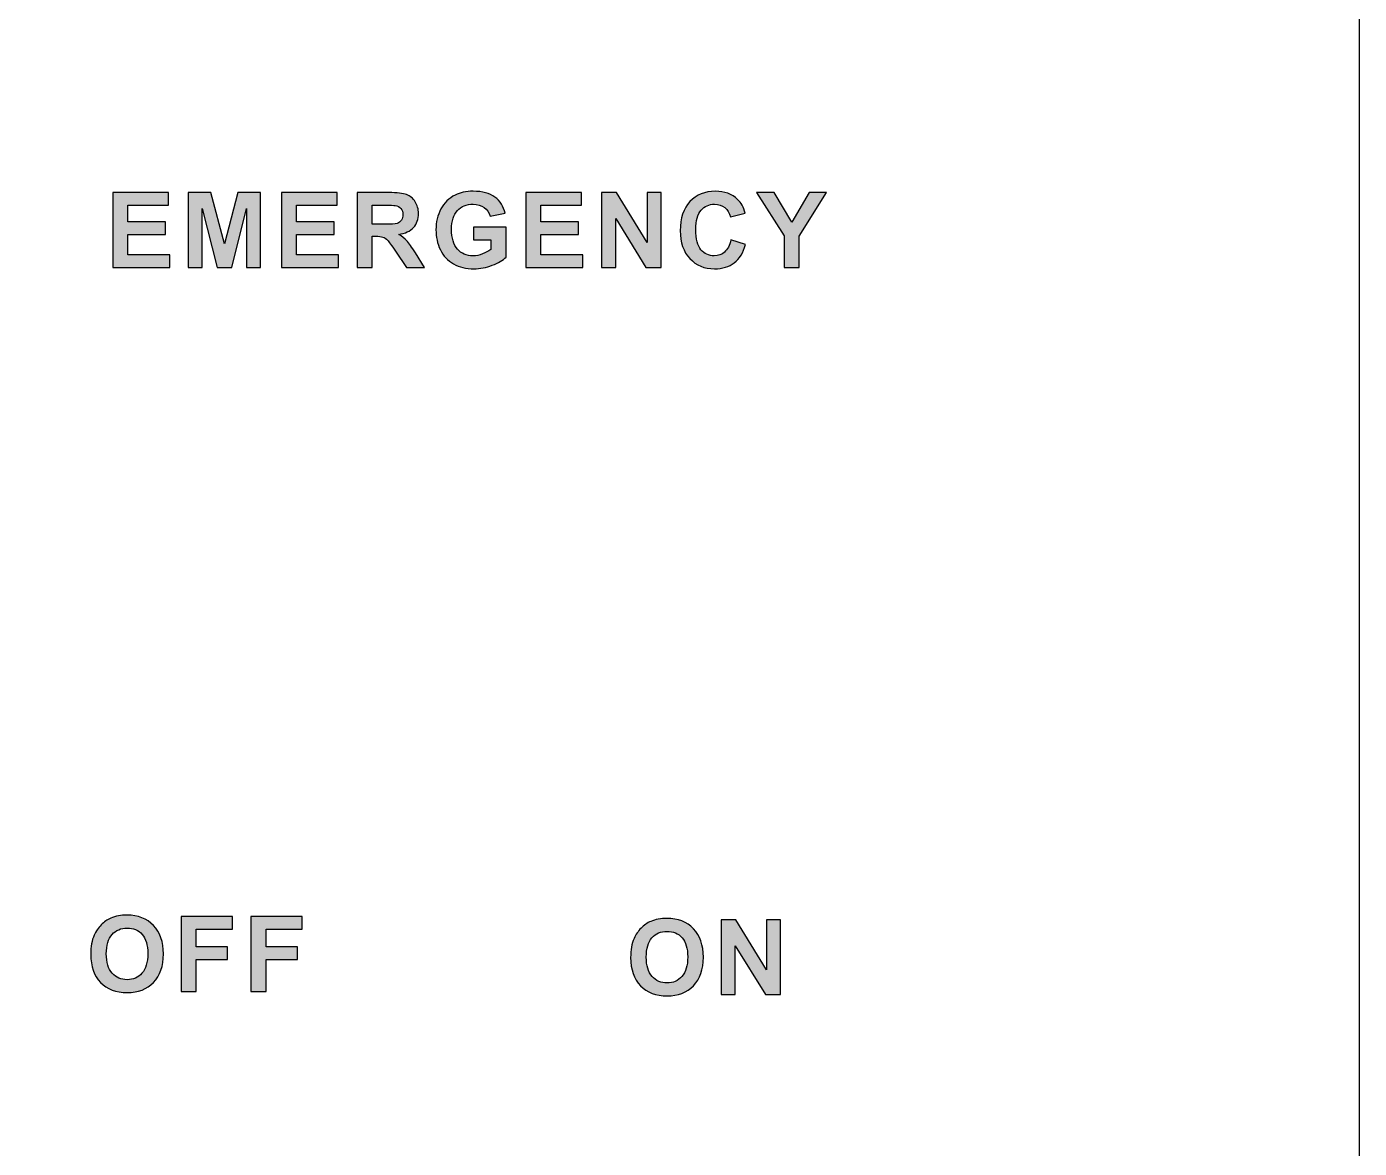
# Model space of a CAD drawing. Header units: millimetres. Extents: x -179594 to 13478, y -20517 to 22627.
# Drawn here: x 10161.2 to 10251, y 4303.9 to 4379.5 of the extents above; entities that cross this region are included whole.
import ezdxf

# ---------------------------------------------------------------- set-up
doc = ezdxf.new("R2010")
doc.units = ezdxf.units.MM
doc.header["$MEASUREMENT"] = 0
doc.layers.get('0').update_dxf_attribs({"lineweight": 25})

# ---------------------------------------------------------------- blocks, each defined once
blk = doc.blocks.new('A')
h = blk.add_hatch(color=256)
edge = h.paths.add_edge_path()
edge.add_spline(control_points=[(325.338, 114.856), (325.338, 114.856), (325.338, 116.982), (325.338, 116.982), (325.338, 116.982), (325.338, 116.982), (323.488, 119.907), (323.488, 119.907), (323.488, 119.907), (323.488, 119.907), (324.684, 119.907), (324.684, 119.907), (324.684, 119.907), (324.684, 119.907), (325.873, 117.909), (325.873, 117.909), (325.873, 117.909), (325.873, 117.909), (327.037, 119.907), (327.037, 119.907), (327.037, 119.907), (327.037, 119.907), (328.212, 119.907), (328.212, 119.907), (328.212, 119.907), (328.212, 119.907), (326.355, 116.975), (326.355, 116.975), (326.355, 116.975), (326.355, 116.975), (326.355, 114.856), (326.355, 114.856), (326.355, 114.856), (326.355, 114.856), (325.338, 114.856), (325.338, 114.856)], knot_values=[0, 0, 0, 0, 0.111111, 0.111111, 0.111111, 0.111111, 0.222222, 0.222222, 0.222222, 0.222222, 0.333333, 0.333333, 0.333333, 0.333333, 0.444444, 0.444444, 0.444444, 0.444444, 0.555556, 0.555556, 0.555556, 0.555556, 0.666667, 0.666667, 0.666667, 0.666667, 0.777778, 0.777778, 0.777778, 0.777778, 0.888889, 0.888889, 0.888889, 0.888889, 1, 1, 1, 1], degree=3, periodic=0)
edge = h.paths.add_edge_path(flags=16)
edge.add_spline(control_points=[(297.595, 117.771), (297.595, 117.771), (298.349, 117.771), (298.349, 117.771), (298.349, 117.771), (298.838, 117.771), (299.144, 117.791), (299.266, 117.832), (299.266, 117.832), (299.388, 117.873), (299.483, 117.945), (299.552, 118.046), (299.552, 118.046), (299.62, 118.147), (299.656, 118.273), (299.656, 118.425), (299.656, 118.425), (299.656, 118.596), (299.61, 118.732), (299.519, 118.837), (299.519, 118.837), (299.429, 118.941), (299.3, 119.007), (299.135, 119.035), (299.135, 119.035), (299.052, 119.046), (298.804, 119.052), (298.39, 119.052), (298.39, 119.052), (298.39, 119.052), (297.595, 119.052), (297.595, 119.052), (297.595, 119.052), (297.595, 119.052), (297.595, 117.771), (297.595, 117.771)], knot_values=[0, 0, 0, 0, 0.111111, 0.111111, 0.111111, 0.111111, 0.222222, 0.222222, 0.222222, 0.222222, 0.333333, 0.333333, 0.333333, 0.333333, 0.444444, 0.444444, 0.444444, 0.444444, 0.555556, 0.555556, 0.555556, 0.555556, 0.666667, 0.666667, 0.666667, 0.666667, 0.777778, 0.777778, 0.777778, 0.777778, 0.888889, 0.888889, 0.888889, 0.888889, 1, 1, 1, 1], degree=3, periodic=0)
edge = h.paths.add_edge_path()
edge.add_spline(control_points=[(280.107, 114.856), (280.107, 114.856), (280.107, 119.907), (280.107, 119.907), (280.107, 119.907), (280.107, 119.907), (283.851, 119.907), (283.851, 119.907), (283.851, 119.907), (283.851, 119.907), (283.851, 119.052), (283.851, 119.052), (283.851, 119.052), (283.851, 119.052), (281.126, 119.052), (281.126, 119.052), (281.126, 119.052), (281.126, 119.052), (281.126, 117.932), (281.126, 117.932), (281.126, 117.932), (281.126, 117.932), (283.661, 117.932), (283.661, 117.932), (283.661, 117.932), (283.661, 117.932), (283.661, 117.082), (283.661, 117.082), (283.661, 117.082), (283.661, 117.082), (281.126, 117.082), (281.126, 117.082), (281.126, 117.082), (281.126, 117.082), (281.126, 115.707), (281.126, 115.707), (281.126, 115.707), (281.126, 115.707), (283.947, 115.707), (283.947, 115.707), (283.947, 115.707), (283.947, 115.707), (283.947, 114.856), (283.947, 114.856), (283.947, 114.856), (283.947, 114.856), (280.107, 114.856), (280.107, 114.856)], knot_values=[0, 0, 0, 0, 0.083333, 0.083333, 0.083333, 0.083333, 0.166667, 0.166667, 0.166667, 0.166667, 0.25, 0.25, 0.25, 0.25, 0.333333, 0.333333, 0.333333, 0.333333, 0.416667, 0.416667, 0.416667, 0.416667, 0.5, 0.5, 0.5, 0.5, 0.583333, 0.583333, 0.583333, 0.583333, 0.666667, 0.666667, 0.666667, 0.666667, 0.75, 0.75, 0.75, 0.75, 0.833333, 0.833333, 0.833333, 0.833333, 0.916667, 0.916667, 0.916667, 0.916667, 1, 1, 1, 1], degree=3, periodic=0)
edge = h.paths.add_edge_path()
edge.add_spline(control_points=[(285.191, 114.856), (285.191, 114.856), (285.191, 119.907), (285.191, 119.907), (285.191, 119.907), (285.191, 119.907), (286.717, 119.907), (286.717, 119.907), (286.717, 119.907), (286.717, 119.907), (287.633, 116.461), (287.633, 116.461), (287.633, 116.461), (287.633, 116.461), (288.539, 119.907), (288.539, 119.907), (288.539, 119.907), (288.539, 119.907), (290.068, 119.907), (290.068, 119.907), (290.068, 119.907), (290.068, 119.907), (290.068, 114.856), (290.068, 114.856), (290.068, 114.856), (290.068, 114.856), (289.122, 114.856), (289.122, 114.856), (289.122, 114.856), (289.122, 114.856), (289.122, 118.832), (289.122, 118.832), (289.122, 118.832), (289.122, 118.832), (288.119, 114.856), (288.119, 114.856), (288.119, 114.856), (288.119, 114.856), (287.137, 114.856), (287.137, 114.856), (287.137, 114.856), (287.137, 114.856), (286.137, 118.832), (286.137, 118.832), (286.137, 118.832), (286.137, 118.832), (286.137, 114.856), (286.137, 114.856), (286.137, 114.856), (286.137, 114.856), (285.191, 114.856), (285.191, 114.856)], knot_values=[0, 0, 0, 0, 0.076923, 0.076923, 0.076923, 0.076923, 0.153846, 0.153846, 0.153846, 0.153846, 0.230769, 0.230769, 0.230769, 0.230769, 0.307692, 0.307692, 0.307692, 0.307692, 0.384615, 0.384615, 0.384615, 0.384615, 0.461538, 0.461538, 0.461538, 0.461538, 0.538462, 0.538462, 0.538462, 0.538462, 0.615385, 0.615385, 0.615385, 0.615385, 0.692308, 0.692308, 0.692308, 0.692308, 0.769231, 0.769231, 0.769231, 0.769231, 0.846154, 0.846154, 0.846154, 0.846154, 0.923077, 0.923077, 0.923077, 0.923077, 1, 1, 1, 1], degree=3, periodic=0)
edge = h.paths.add_edge_path()
edge.add_spline(control_points=[(291.474, 114.856), (291.474, 114.856), (291.474, 119.907), (291.474, 119.907), (291.474, 119.907), (291.474, 119.907), (295.218, 119.907), (295.218, 119.907), (295.218, 119.907), (295.218, 119.907), (295.218, 119.052), (295.218, 119.052), (295.218, 119.052), (295.218, 119.052), (292.494, 119.052), (292.494, 119.052), (292.494, 119.052), (292.494, 119.052), (292.494, 117.932), (292.494, 117.932), (292.494, 117.932), (292.494, 117.932), (295.029, 117.932), (295.029, 117.932), (295.029, 117.932), (295.029, 117.932), (295.029, 117.082), (295.029, 117.082), (295.029, 117.082), (295.029, 117.082), (292.494, 117.082), (292.494, 117.082), (292.494, 117.082), (292.494, 117.082), (292.494, 115.707), (292.494, 115.707), (292.494, 115.707), (292.494, 115.707), (295.315, 115.707), (295.315, 115.707), (295.315, 115.707), (295.315, 115.707), (295.315, 114.856), (295.315, 114.856), (295.315, 114.856), (295.315, 114.856), (291.474, 114.856), (291.474, 114.856)], knot_values=[0, 0, 0, 0, 0.083333, 0.083333, 0.083333, 0.083333, 0.166667, 0.166667, 0.166667, 0.166667, 0.25, 0.25, 0.25, 0.25, 0.333333, 0.333333, 0.333333, 0.333333, 0.416667, 0.416667, 0.416667, 0.416667, 0.5, 0.5, 0.5, 0.5, 0.583333, 0.583333, 0.583333, 0.583333, 0.666667, 0.666667, 0.666667, 0.666667, 0.75, 0.75, 0.75, 0.75, 0.833333, 0.833333, 0.833333, 0.833333, 0.916667, 0.916667, 0.916667, 0.916667, 1, 1, 1, 1], degree=3, periodic=0)
edge = h.paths.add_edge_path()
edge.add_spline(control_points=[(296.575, 114.856), (296.575, 114.856), (296.575, 119.907), (296.575, 119.907), (296.575, 119.907), (296.575, 119.907), (298.722, 119.907), (298.722, 119.907), (298.722, 119.907), (299.262, 119.907), (299.653, 119.861), (299.898, 119.77), (299.898, 119.77), (300.142, 119.68), (300.339, 119.519), (300.486, 119.287), (300.486, 119.287), (300.633, 119.054), (300.706, 118.79), (300.706, 118.491), (300.706, 118.491), (300.706, 118.112), (300.594, 117.798), (300.372, 117.551), (300.372, 117.551), (300.15, 117.306), (299.816, 117.149), (299.372, 117.086), (299.372, 117.086), (299.593, 116.956), (299.776, 116.815), (299.919, 116.661), (299.919, 116.661), (300.063, 116.507), (300.255, 116.234), (300.499, 115.841), (300.499, 115.841), (300.499, 115.841), (301.116, 114.856), (301.116, 114.856), (301.116, 114.856), (301.116, 114.856), (299.897, 114.856), (299.897, 114.856), (299.897, 114.856), (299.897, 114.856), (299.159, 115.956), (299.159, 115.956), (299.159, 115.956), (298.897, 116.348), (298.718, 116.595), (298.622, 116.698), (298.622, 116.698), (298.526, 116.8), (298.423, 116.869), (298.315, 116.908), (298.315, 116.908), (298.207, 116.946), (298.036, 116.964), (297.801, 116.964), (297.801, 116.964), (297.801, 116.964), (297.595, 116.964), (297.595, 116.964), (297.595, 116.964), (297.595, 116.964), (297.595, 114.856), (297.595, 114.856), (297.595, 114.856), (297.595, 114.856), (296.575, 114.856), (296.575, 114.856)], knot_values=[0, 0, 0, 0, 0.055556, 0.055556, 0.055556, 0.055556, 0.111111, 0.111111, 0.111111, 0.111111, 0.166667, 0.166667, 0.166667, 0.166667, 0.222222, 0.222222, 0.222222, 0.222222, 0.277778, 0.277778, 0.277778, 0.277778, 0.333333, 0.333333, 0.333333, 0.333333, 0.388889, 0.388889, 0.388889, 0.388889, 0.444444, 0.444444, 0.444444, 0.444444, 0.5, 0.5, 0.5, 0.5, 0.555556, 0.555556, 0.555556, 0.555556, 0.611111, 0.611111, 0.611111, 0.611111, 0.666667, 0.666667, 0.666667, 0.666667, 0.722222, 0.722222, 0.722222, 0.722222, 0.777778, 0.777778, 0.777778, 0.777778, 0.833333, 0.833333, 0.833333, 0.833333, 0.888889, 0.888889, 0.888889, 0.888889, 0.944444, 0.944444, 0.944444, 0.944444, 1, 1, 1, 1], degree=3, periodic=0)
edge = h.paths.add_edge_path()
edge.add_spline(control_points=[(304.409, 116.713), (304.409, 116.713), (304.409, 117.564), (304.409, 117.564), (304.409, 117.564), (304.409, 117.564), (306.607, 117.564), (306.607, 117.564), (306.607, 117.564), (306.607, 117.564), (306.607, 115.552), (306.607, 115.552), (306.607, 115.552), (306.393, 115.345), (306.084, 115.163), (305.678, 115.005), (305.678, 115.005), (305.272, 114.849), (304.862, 114.77), (304.447, 114.77), (304.447, 114.77), (303.919, 114.77), (303.458, 114.881), (303.065, 115.102), (303.065, 115.102), (302.672, 115.324), (302.377, 115.64), (302.18, 116.053), (302.18, 116.053), (301.982, 116.466), (301.883, 116.914), (301.883, 117.398), (301.883, 117.398), (301.883, 117.924), (301.994, 118.392), (302.214, 118.801), (302.214, 118.801), (302.435, 119.209), (302.757, 119.523), (303.183, 119.741), (303.183, 119.741), (303.506, 119.909), (303.909, 119.993), (304.392, 119.993), (304.392, 119.993), (305.018, 119.993), (305.509, 119.861), (305.86, 119.599), (305.86, 119.599), (306.213, 119.335), (306.44, 118.972), (306.541, 118.507), (306.541, 118.507), (306.541, 118.507), (305.529, 118.318), (305.529, 118.318), (305.529, 118.318), (305.457, 118.566), (305.323, 118.763), (305.127, 118.906), (305.127, 118.906), (304.93, 119.049), (304.686, 119.121), (304.392, 119.121), (304.392, 119.121), (303.946, 119.121), (303.592, 118.98), (303.329, 118.698), (303.329, 118.698), (303.065, 118.414), (302.935, 117.996), (302.935, 117.44), (302.935, 117.44), (302.935, 116.841), (303.068, 116.391), (303.334, 116.091), (303.334, 116.091), (303.6, 115.791), (303.949, 115.642), (304.381, 115.642), (304.381, 115.642), (304.595, 115.642), (304.809, 115.684), (305.024, 115.767), (305.024, 115.767), (305.238, 115.851), (305.423, 115.953), (305.577, 116.072), (305.577, 116.072), (305.577, 116.072), (305.577, 116.713), (305.577, 116.713), (305.577, 116.713), (305.577, 116.713), (304.409, 116.713), (304.409, 116.713)], knot_values=[0, 0, 0, 0, 0.041667, 0.041667, 0.041667, 0.041667, 0.083333, 0.083333, 0.083333, 0.083333, 0.125, 0.125, 0.125, 0.125, 0.166667, 0.166667, 0.166667, 0.166667, 0.208333, 0.208333, 0.208333, 0.208333, 0.25, 0.25, 0.25, 0.25, 0.291667, 0.291667, 0.291667, 0.291667, 0.333333, 0.333333, 0.333333, 0.333333, 0.375, 0.375, 0.375, 0.375, 0.416667, 0.416667, 0.416667, 0.416667, 0.458333, 0.458333, 0.458333, 0.458333, 0.5, 0.5, 0.5, 0.5, 0.541667, 0.541667, 0.541667, 0.541667, 0.583333, 0.583333, 0.583333, 0.583333, 0.625, 0.625, 0.625, 0.625, 0.666667, 0.666667, 0.666667, 0.666667, 0.708333, 0.708333, 0.708333, 0.708333, 0.75, 0.75, 0.75, 0.75, 0.791667, 0.791667, 0.791667, 0.791667, 0.833333, 0.833333, 0.833333, 0.833333, 0.875, 0.875, 0.875, 0.875, 0.916667, 0.916667, 0.916667, 0.916667, 0.958333, 0.958333, 0.958333, 0.958333, 1, 1, 1, 1], degree=3, periodic=0)
edge = h.paths.add_edge_path()
edge.add_spline(control_points=[(307.94, 114.856), (307.94, 114.856), (307.94, 119.907), (307.94, 119.907), (307.94, 119.907), (307.94, 119.907), (311.684, 119.907), (311.684, 119.907), (311.684, 119.907), (311.684, 119.907), (311.684, 119.052), (311.684, 119.052), (311.684, 119.052), (311.684, 119.052), (308.959, 119.052), (308.959, 119.052), (308.959, 119.052), (308.959, 119.052), (308.959, 117.932), (308.959, 117.932), (308.959, 117.932), (308.959, 117.932), (311.495, 117.932), (311.495, 117.932), (311.495, 117.932), (311.495, 117.932), (311.495, 117.082), (311.495, 117.082), (311.495, 117.082), (311.495, 117.082), (308.959, 117.082), (308.959, 117.082), (308.959, 117.082), (308.959, 117.082), (308.959, 115.707), (308.959, 115.707), (308.959, 115.707), (308.959, 115.707), (311.781, 115.707), (311.781, 115.707), (311.781, 115.707), (311.781, 115.707), (311.781, 114.856), (311.781, 114.856), (311.781, 114.856), (311.781, 114.856), (307.94, 114.856), (307.94, 114.856)], knot_values=[0, 0, 0, 0, 0.083333, 0.083333, 0.083333, 0.083333, 0.166667, 0.166667, 0.166667, 0.166667, 0.25, 0.25, 0.25, 0.25, 0.333333, 0.333333, 0.333333, 0.333333, 0.416667, 0.416667, 0.416667, 0.416667, 0.5, 0.5, 0.5, 0.5, 0.583333, 0.583333, 0.583333, 0.583333, 0.666667, 0.666667, 0.666667, 0.666667, 0.75, 0.75, 0.75, 0.75, 0.833333, 0.833333, 0.833333, 0.833333, 0.916667, 0.916667, 0.916667, 0.916667, 1, 1, 1, 1], degree=3, periodic=0)
edge = h.paths.add_edge_path()
edge.add_spline(control_points=[(313.048, 114.856), (313.048, 114.856), (313.048, 119.907), (313.048, 119.907), (313.048, 119.907), (313.048, 119.907), (314.04, 119.907), (314.04, 119.907), (314.04, 119.907), (314.04, 119.907), (316.107, 116.534), (316.107, 116.534), (316.107, 116.534), (316.107, 116.534), (316.107, 119.907), (316.107, 119.907), (316.107, 119.907), (316.107, 119.907), (317.055, 119.907), (317.055, 119.907), (317.055, 119.907), (317.055, 119.907), (317.055, 114.856), (317.055, 114.856), (317.055, 114.856), (317.055, 114.856), (316.031, 114.856), (316.031, 114.856), (316.031, 114.856), (316.031, 114.856), (313.995, 118.15), (313.995, 118.15), (313.995, 118.15), (313.995, 118.15), (313.995, 114.856), (313.995, 114.856), (313.995, 114.856), (313.995, 114.856), (313.048, 114.856), (313.048, 114.856)], knot_values=[0, 0, 0, 0, 0.1, 0.1, 0.1, 0.1, 0.2, 0.2, 0.2, 0.2, 0.3, 0.3, 0.3, 0.3, 0.4, 0.4, 0.4, 0.4, 0.5, 0.5, 0.5, 0.5, 0.6, 0.6, 0.6, 0.6, 0.7, 0.7, 0.7, 0.7, 0.8, 0.8, 0.8, 0.8, 0.9, 0.9, 0.9, 0.9, 1, 1, 1, 1], degree=3, periodic=0)
edge = h.paths.add_edge_path()
edge.add_spline(control_points=[(321.757, 116.713), (321.757, 116.713), (322.745, 116.4), (322.745, 116.4), (322.745, 116.4), (322.593, 115.849), (322.341, 115.439), (321.989, 115.171), (321.989, 115.171), (321.637, 114.904), (321.189, 114.77), (320.647, 114.77), (320.647, 114.77), (319.977, 114.77), (319.425, 115), (318.994, 115.457), (318.994, 115.457), (318.562, 115.916), (318.346, 116.542), (318.346, 117.336), (318.346, 117.336), (318.346, 118.177), (318.563, 118.83), (318.997, 119.295), (318.997, 119.295), (319.431, 119.76), (320.001, 119.993), (320.709, 119.993), (320.709, 119.993), (321.327, 119.993), (321.829, 119.81), (322.214, 119.445), (322.214, 119.445), (322.445, 119.229), (322.617, 118.919), (322.732, 118.514), (322.732, 118.514), (322.732, 118.514), (321.722, 118.273), (321.722, 118.273), (321.722, 118.273), (321.663, 118.536), (321.538, 118.743), (321.348, 118.894), (321.348, 118.894), (321.158, 119.046), (320.928, 119.121), (320.658, 119.121), (320.658, 119.121), (320.284, 119.121), (319.979, 118.987), (319.746, 118.718), (319.746, 118.718), (319.513, 118.45), (319.397, 118.015), (319.397, 117.413), (319.397, 117.413), (319.397, 116.774), (319.511, 116.319), (319.741, 116.048), (319.741, 116.048), (319.971, 115.777), (320.269, 115.642), (320.636, 115.642), (320.636, 115.642), (320.908, 115.642), (321.141, 115.727), (321.336, 115.9), (321.336, 115.9), (321.531, 116.072), (321.671, 116.344), (321.757, 116.713)], knot_values=[0, 0, 0, 0, 0.055556, 0.055556, 0.055556, 0.055556, 0.111111, 0.111111, 0.111111, 0.111111, 0.166667, 0.166667, 0.166667, 0.166667, 0.222222, 0.222222, 0.222222, 0.222222, 0.277778, 0.277778, 0.277778, 0.277778, 0.333333, 0.333333, 0.333333, 0.333333, 0.388889, 0.388889, 0.388889, 0.388889, 0.444444, 0.444444, 0.444444, 0.444444, 0.5, 0.5, 0.5, 0.5, 0.555556, 0.555556, 0.555556, 0.555556, 0.611111, 0.611111, 0.611111, 0.611111, 0.666667, 0.666667, 0.666667, 0.666667, 0.722222, 0.722222, 0.722222, 0.722222, 0.777778, 0.777778, 0.777778, 0.777778, 0.833333, 0.833333, 0.833333, 0.833333, 0.888889, 0.888889, 0.888889, 0.888889, 0.944444, 0.944444, 0.944444, 0.944444, 1, 1, 1, 1], degree=3, periodic=0)
for points, knots in [([(280.107, 114.856), (280.107, 114.856), (280.107, 119.907), (280.107, 119.907), (280.107, 119.907), (280.107, 119.907), (283.851, 119.907), (283.851, 119.907), (283.851, 119.907), (283.851, 119.907), (283.851, 119.052), (283.851, 119.052), (283.851, 119.052), (283.851, 119.052), (281.126, 119.052), (281.126, 119.052), (281.126, 119.052), (281.126, 119.052), (281.126, 117.932), (281.126, 117.932), (281.126, 117.932), (281.126, 117.932), (283.661, 117.932), (283.661, 117.932), (283.661, 117.932), (283.661, 117.932), (283.661, 117.082), (283.661, 117.082), (283.661, 117.082), (283.661, 117.082), (281.126, 117.082), (281.126, 117.082), (281.126, 117.082), (281.126, 117.082), (281.126, 115.707), (281.126, 115.707), (281.126, 115.707), (281.126, 115.707), (283.947, 115.707), (283.947, 115.707), (283.947, 115.707), (283.947, 115.707), (283.947, 114.856), (283.947, 114.856), (283.947, 114.856), (283.947, 114.856), (280.107, 114.856), (280.107, 114.856)], [0, 0, 0, 0, 0.083333, 0.083333, 0.083333, 0.083333, 0.166667, 0.166667, 0.166667, 0.166667, 0.25, 0.25, 0.25, 0.25, 0.333333, 0.333333, 0.333333, 0.333333, 0.416667, 0.416667, 0.416667, 0.416667, 0.5, 0.5, 0.5, 0.5, 0.583333, 0.583333, 0.583333, 0.583333, 0.666667, 0.666667, 0.666667, 0.666667, 0.75, 0.75, 0.75, 0.75, 0.833333, 0.833333, 0.833333, 0.833333, 0.916667, 0.916667, 0.916667, 0.916667, 1, 1, 1, 1]), ([(285.191, 114.856), (285.191, 114.856), (285.191, 119.907), (285.191, 119.907), (285.191, 119.907), (285.191, 119.907), (286.717, 119.907), (286.717, 119.907), (286.717, 119.907), (286.717, 119.907), (287.633, 116.461), (287.633, 116.461), (287.633, 116.461), (287.633, 116.461), (288.539, 119.907), (288.539, 119.907), (288.539, 119.907), (288.539, 119.907), (290.068, 119.907), (290.068, 119.907), (290.068, 119.907), (290.068, 119.907), (290.068, 114.856), (290.068, 114.856), (290.068, 114.856), (290.068, 114.856), (289.122, 114.856), (289.122, 114.856), (289.122, 114.856), (289.122, 114.856), (289.122, 118.832), (289.122, 118.832), (289.122, 118.832), (289.122, 118.832), (288.119, 114.856), (288.119, 114.856), (288.119, 114.856), (288.119, 114.856), (287.137, 114.856), (287.137, 114.856), (287.137, 114.856), (287.137, 114.856), (286.137, 118.832), (286.137, 118.832), (286.137, 118.832), (286.137, 118.832), (286.137, 114.856), (286.137, 114.856), (286.137, 114.856), (286.137, 114.856), (285.191, 114.856), (285.191, 114.856)], [0, 0, 0, 0, 0.076923, 0.076923, 0.076923, 0.076923, 0.153846, 0.153846, 0.153846, 0.153846, 0.230769, 0.230769, 0.230769, 0.230769, 0.307692, 0.307692, 0.307692, 0.307692, 0.384615, 0.384615, 0.384615, 0.384615, 0.461538, 0.461538, 0.461538, 0.461538, 0.538462, 0.538462, 0.538462, 0.538462, 0.615385, 0.615385, 0.615385, 0.615385, 0.692308, 0.692308, 0.692308, 0.692308, 0.769231, 0.769231, 0.769231, 0.769231, 0.846154, 0.846154, 0.846154, 0.846154, 0.923077, 0.923077, 0.923077, 0.923077, 1, 1, 1, 1]), ([(291.474, 114.856), (291.474, 114.856), (291.474, 119.907), (291.474, 119.907), (291.474, 119.907), (291.474, 119.907), (295.218, 119.907), (295.218, 119.907), (295.218, 119.907), (295.218, 119.907), (295.218, 119.052), (295.218, 119.052), (295.218, 119.052), (295.218, 119.052), (292.494, 119.052), (292.494, 119.052), (292.494, 119.052), (292.494, 119.052), (292.494, 117.932), (292.494, 117.932), (292.494, 117.932), (292.494, 117.932), (295.029, 117.932), (295.029, 117.932), (295.029, 117.932), (295.029, 117.932), (295.029, 117.082), (295.029, 117.082), (295.029, 117.082), (295.029, 117.082), (292.494, 117.082), (292.494, 117.082), (292.494, 117.082), (292.494, 117.082), (292.494, 115.707), (292.494, 115.707), (292.494, 115.707), (292.494, 115.707), (295.315, 115.707), (295.315, 115.707), (295.315, 115.707), (295.315, 115.707), (295.315, 114.856), (295.315, 114.856), (295.315, 114.856), (295.315, 114.856), (291.474, 114.856), (291.474, 114.856)], [0, 0, 0, 0, 0.083333, 0.083333, 0.083333, 0.083333, 0.166667, 0.166667, 0.166667, 0.166667, 0.25, 0.25, 0.25, 0.25, 0.333333, 0.333333, 0.333333, 0.333333, 0.416667, 0.416667, 0.416667, 0.416667, 0.5, 0.5, 0.5, 0.5, 0.583333, 0.583333, 0.583333, 0.583333, 0.666667, 0.666667, 0.666667, 0.666667, 0.75, 0.75, 0.75, 0.75, 0.833333, 0.833333, 0.833333, 0.833333, 0.916667, 0.916667, 0.916667, 0.916667, 1, 1, 1, 1]), ([(296.575, 114.856), (296.575, 114.856), (296.575, 119.907), (296.575, 119.907), (296.575, 119.907), (296.575, 119.907), (298.722, 119.907), (298.722, 119.907), (298.722, 119.907), (299.262, 119.907), (299.653, 119.861), (299.898, 119.77), (299.898, 119.77), (300.142, 119.68), (300.339, 119.519), (300.486, 119.287), (300.486, 119.287), (300.633, 119.054), (300.706, 118.79), (300.706, 118.491), (300.706, 118.491), (300.706, 118.112), (300.594, 117.798), (300.372, 117.551), (300.372, 117.551), (300.15, 117.306), (299.816, 117.149), (299.372, 117.086), (299.372, 117.086), (299.593, 116.956), (299.776, 116.815), (299.919, 116.661), (299.919, 116.661), (300.063, 116.507), (300.255, 116.234), (300.499, 115.841), (300.499, 115.841), (300.499, 115.841), (301.116, 114.856), (301.116, 114.856), (301.116, 114.856), (301.116, 114.856), (299.897, 114.856), (299.897, 114.856), (299.897, 114.856), (299.897, 114.856), (299.159, 115.956), (299.159, 115.956), (299.159, 115.956), (298.897, 116.348), (298.718, 116.595), (298.622, 116.698), (298.622, 116.698), (298.526, 116.8), (298.423, 116.869), (298.315, 116.908), (298.315, 116.908), (298.207, 116.946), (298.036, 116.964), (297.801, 116.964), (297.801, 116.964), (297.801, 116.964), (297.595, 116.964), (297.595, 116.964), (297.595, 116.964), (297.595, 116.964), (297.595, 114.856), (297.595, 114.856), (297.595, 114.856), (297.595, 114.856), (296.575, 114.856), (296.575, 114.856)], [0, 0, 0, 0, 0.055556, 0.055556, 0.055556, 0.055556, 0.111111, 0.111111, 0.111111, 0.111111, 0.166667, 0.166667, 0.166667, 0.166667, 0.222222, 0.222222, 0.222222, 0.222222, 0.277778, 0.277778, 0.277778, 0.277778, 0.333333, 0.333333, 0.333333, 0.333333, 0.388889, 0.388889, 0.388889, 0.388889, 0.444444, 0.444444, 0.444444, 0.444444, 0.5, 0.5, 0.5, 0.5, 0.555556, 0.555556, 0.555556, 0.555556, 0.611111, 0.611111, 0.611111, 0.611111, 0.666667, 0.666667, 0.666667, 0.666667, 0.722222, 0.722222, 0.722222, 0.722222, 0.777778, 0.777778, 0.777778, 0.777778, 0.833333, 0.833333, 0.833333, 0.833333, 0.888889, 0.888889, 0.888889, 0.888889, 0.944444, 0.944444, 0.944444, 0.944444, 1, 1, 1, 1]), ([(304.409, 116.713), (304.409, 116.713), (304.409, 117.564), (304.409, 117.564), (304.409, 117.564), (304.409, 117.564), (306.607, 117.564), (306.607, 117.564), (306.607, 117.564), (306.607, 117.564), (306.607, 115.552), (306.607, 115.552), (306.607, 115.552), (306.393, 115.345), (306.084, 115.163), (305.678, 115.005), (305.678, 115.005), (305.272, 114.849), (304.862, 114.77), (304.447, 114.77), (304.447, 114.77), (303.919, 114.77), (303.458, 114.881), (303.065, 115.102), (303.065, 115.102), (302.672, 115.324), (302.377, 115.64), (302.18, 116.053), (302.18, 116.053), (301.982, 116.466), (301.883, 116.914), (301.883, 117.398), (301.883, 117.398), (301.883, 117.924), (301.994, 118.392), (302.214, 118.801), (302.214, 118.801), (302.435, 119.209), (302.757, 119.523), (303.183, 119.741), (303.183, 119.741), (303.506, 119.909), (303.909, 119.993), (304.392, 119.993), (304.392, 119.993), (305.018, 119.993), (305.509, 119.861), (305.86, 119.599), (305.86, 119.599), (306.213, 119.335), (306.44, 118.972), (306.541, 118.507), (306.541, 118.507), (306.541, 118.507), (305.529, 118.318), (305.529, 118.318), (305.529, 118.318), (305.457, 118.566), (305.323, 118.763), (305.127, 118.906), (305.127, 118.906), (304.93, 119.049), (304.686, 119.121), (304.392, 119.121), (304.392, 119.121), (303.946, 119.121), (303.592, 118.98), (303.329, 118.698), (303.329, 118.698), (303.065, 118.414), (302.935, 117.996), (302.935, 117.44), (302.935, 117.44), (302.935, 116.841), (303.068, 116.391), (303.334, 116.091), (303.334, 116.091), (303.6, 115.791), (303.949, 115.642), (304.381, 115.642), (304.381, 115.642), (304.595, 115.642), (304.809, 115.684), (305.024, 115.767), (305.024, 115.767), (305.238, 115.851), (305.423, 115.953), (305.577, 116.072), (305.577, 116.072), (305.577, 116.072), (305.577, 116.713), (305.577, 116.713), (305.577, 116.713), (305.577, 116.713), (304.409, 116.713), (304.409, 116.713)], [0, 0, 0, 0, 0.041667, 0.041667, 0.041667, 0.041667, 0.083333, 0.083333, 0.083333, 0.083333, 0.125, 0.125, 0.125, 0.125, 0.166667, 0.166667, 0.166667, 0.166667, 0.208333, 0.208333, 0.208333, 0.208333, 0.25, 0.25, 0.25, 0.25, 0.291667, 0.291667, 0.291667, 0.291667, 0.333333, 0.333333, 0.333333, 0.333333, 0.375, 0.375, 0.375, 0.375, 0.416667, 0.416667, 0.416667, 0.416667, 0.458333, 0.458333, 0.458333, 0.458333, 0.5, 0.5, 0.5, 0.5, 0.541667, 0.541667, 0.541667, 0.541667, 0.583333, 0.583333, 0.583333, 0.583333, 0.625, 0.625, 0.625, 0.625, 0.666667, 0.666667, 0.666667, 0.666667, 0.708333, 0.708333, 0.708333, 0.708333, 0.75, 0.75, 0.75, 0.75, 0.791667, 0.791667, 0.791667, 0.791667, 0.833333, 0.833333, 0.833333, 0.833333, 0.875, 0.875, 0.875, 0.875, 0.916667, 0.916667, 0.916667, 0.916667, 0.958333, 0.958333, 0.958333, 0.958333, 1, 1, 1, 1]), ([(307.94, 114.856), (307.94, 114.856), (307.94, 119.907), (307.94, 119.907), (307.94, 119.907), (307.94, 119.907), (311.684, 119.907), (311.684, 119.907), (311.684, 119.907), (311.684, 119.907), (311.684, 119.052), (311.684, 119.052), (311.684, 119.052), (311.684, 119.052), (308.959, 119.052), (308.959, 119.052), (308.959, 119.052), (308.959, 119.052), (308.959, 117.932), (308.959, 117.932), (308.959, 117.932), (308.959, 117.932), (311.495, 117.932), (311.495, 117.932), (311.495, 117.932), (311.495, 117.932), (311.495, 117.082), (311.495, 117.082), (311.495, 117.082), (311.495, 117.082), (308.959, 117.082), (308.959, 117.082), (308.959, 117.082), (308.959, 117.082), (308.959, 115.707), (308.959, 115.707), (308.959, 115.707), (308.959, 115.707), (311.781, 115.707), (311.781, 115.707), (311.781, 115.707), (311.781, 115.707), (311.781, 114.856), (311.781, 114.856), (311.781, 114.856), (311.781, 114.856), (307.94, 114.856), (307.94, 114.856)], [0, 0, 0, 0, 0.083333, 0.083333, 0.083333, 0.083333, 0.166667, 0.166667, 0.166667, 0.166667, 0.25, 0.25, 0.25, 0.25, 0.333333, 0.333333, 0.333333, 0.333333, 0.416667, 0.416667, 0.416667, 0.416667, 0.5, 0.5, 0.5, 0.5, 0.583333, 0.583333, 0.583333, 0.583333, 0.666667, 0.666667, 0.666667, 0.666667, 0.75, 0.75, 0.75, 0.75, 0.833333, 0.833333, 0.833333, 0.833333, 0.916667, 0.916667, 0.916667, 0.916667, 1, 1, 1, 1]), ([(313.048, 114.856), (313.048, 114.856), (313.048, 119.907), (313.048, 119.907), (313.048, 119.907), (313.048, 119.907), (314.04, 119.907), (314.04, 119.907), (314.04, 119.907), (314.04, 119.907), (316.107, 116.534), (316.107, 116.534), (316.107, 116.534), (316.107, 116.534), (316.107, 119.907), (316.107, 119.907), (316.107, 119.907), (316.107, 119.907), (317.055, 119.907), (317.055, 119.907), (317.055, 119.907), (317.055, 119.907), (317.055, 114.856), (317.055, 114.856), (317.055, 114.856), (317.055, 114.856), (316.031, 114.856), (316.031, 114.856), (316.031, 114.856), (316.031, 114.856), (313.995, 118.15), (313.995, 118.15), (313.995, 118.15), (313.995, 118.15), (313.995, 114.856), (313.995, 114.856), (313.995, 114.856), (313.995, 114.856), (313.048, 114.856), (313.048, 114.856)], [0, 0, 0, 0, 0.1, 0.1, 0.1, 0.1, 0.2, 0.2, 0.2, 0.2, 0.3, 0.3, 0.3, 0.3, 0.4, 0.4, 0.4, 0.4, 0.5, 0.5, 0.5, 0.5, 0.6, 0.6, 0.6, 0.6, 0.7, 0.7, 0.7, 0.7, 0.8, 0.8, 0.8, 0.8, 0.9, 0.9, 0.9, 0.9, 1, 1, 1, 1]), ([(321.757, 116.713), (321.757, 116.713), (322.745, 116.4), (322.745, 116.4), (322.745, 116.4), (322.593, 115.849), (322.341, 115.439), (321.989, 115.171), (321.989, 115.171), (321.637, 114.904), (321.189, 114.77), (320.647, 114.77), (320.647, 114.77), (319.977, 114.77), (319.425, 115), (318.994, 115.457), (318.994, 115.457), (318.562, 115.916), (318.346, 116.542), (318.346, 117.336), (318.346, 117.336), (318.346, 118.177), (318.563, 118.83), (318.997, 119.295), (318.997, 119.295), (319.431, 119.76), (320.001, 119.993), (320.709, 119.993), (320.709, 119.993), (321.327, 119.993), (321.829, 119.81), (322.214, 119.445), (322.214, 119.445), (322.445, 119.229), (322.617, 118.919), (322.732, 118.514), (322.732, 118.514), (322.732, 118.514), (321.722, 118.273), (321.722, 118.273), (321.722, 118.273), (321.663, 118.536), (321.538, 118.743), (321.348, 118.894), (321.348, 118.894), (321.158, 119.046), (320.928, 119.121), (320.658, 119.121), (320.658, 119.121), (320.284, 119.121), (319.979, 118.987), (319.746, 118.718), (319.746, 118.718), (319.513, 118.45), (319.397, 118.015), (319.397, 117.413), (319.397, 117.413), (319.397, 116.774), (319.511, 116.319), (319.741, 116.048), (319.741, 116.048), (319.971, 115.777), (320.269, 115.642), (320.636, 115.642), (320.636, 115.642), (320.908, 115.642), (321.141, 115.727), (321.336, 115.9), (321.336, 115.9), (321.531, 116.072), (321.671, 116.344), (321.757, 116.713)], [0, 0, 0, 0, 0.055556, 0.055556, 0.055556, 0.055556, 0.111111, 0.111111, 0.111111, 0.111111, 0.166667, 0.166667, 0.166667, 0.166667, 0.222222, 0.222222, 0.222222, 0.222222, 0.277778, 0.277778, 0.277778, 0.277778, 0.333333, 0.333333, 0.333333, 0.333333, 0.388889, 0.388889, 0.388889, 0.388889, 0.444444, 0.444444, 0.444444, 0.444444, 0.5, 0.5, 0.5, 0.5, 0.555556, 0.555556, 0.555556, 0.555556, 0.611111, 0.611111, 0.611111, 0.611111, 0.666667, 0.666667, 0.666667, 0.666667, 0.722222, 0.722222, 0.722222, 0.722222, 0.777778, 0.777778, 0.777778, 0.777778, 0.833333, 0.833333, 0.833333, 0.833333, 0.888889, 0.888889, 0.888889, 0.888889, 0.944444, 0.944444, 0.944444, 0.944444, 1, 1, 1, 1]), ([(325.338, 114.856), (325.338, 114.856), (325.338, 116.982), (325.338, 116.982), (325.338, 116.982), (325.338, 116.982), (323.488, 119.907), (323.488, 119.907), (323.488, 119.907), (323.488, 119.907), (324.684, 119.907), (324.684, 119.907), (324.684, 119.907), (324.684, 119.907), (325.873, 117.909), (325.873, 117.909), (325.873, 117.909), (325.873, 117.909), (327.037, 119.907), (327.037, 119.907), (327.037, 119.907), (327.037, 119.907), (328.212, 119.907), (328.212, 119.907), (328.212, 119.907), (328.212, 119.907), (326.355, 116.975), (326.355, 116.975), (326.355, 116.975), (326.355, 116.975), (326.355, 114.856), (326.355, 114.856), (326.355, 114.856), (326.355, 114.856), (325.338, 114.856), (325.338, 114.856)], [0, 0, 0, 0, 0.111111, 0.111111, 0.111111, 0.111111, 0.222222, 0.222222, 0.222222, 0.222222, 0.333333, 0.333333, 0.333333, 0.333333, 0.444444, 0.444444, 0.444444, 0.444444, 0.555556, 0.555556, 0.555556, 0.555556, 0.666667, 0.666667, 0.666667, 0.666667, 0.777778, 0.777778, 0.777778, 0.777778, 0.888889, 0.888889, 0.888889, 0.888889, 1, 1, 1, 1]), ([(297.595, 117.771), (297.595, 117.771), (298.349, 117.771), (298.349, 117.771), (298.349, 117.771), (298.838, 117.771), (299.144, 117.791), (299.266, 117.832), (299.266, 117.832), (299.388, 117.873), (299.483, 117.945), (299.552, 118.046), (299.552, 118.046), (299.62, 118.147), (299.656, 118.273), (299.656, 118.425), (299.656, 118.425), (299.656, 118.596), (299.61, 118.732), (299.519, 118.837), (299.519, 118.837), (299.429, 118.941), (299.3, 119.007), (299.135, 119.035), (299.135, 119.035), (299.052, 119.046), (298.804, 119.052), (298.39, 119.052), (298.39, 119.052), (298.39, 119.052), (297.595, 119.052), (297.595, 119.052), (297.595, 119.052), (297.595, 119.052), (297.595, 117.771), (297.595, 117.771)], [0, 0, 0, 0, 0.111111, 0.111111, 0.111111, 0.111111, 0.222222, 0.222222, 0.222222, 0.222222, 0.333333, 0.333333, 0.333333, 0.333333, 0.444444, 0.444444, 0.444444, 0.444444, 0.555556, 0.555556, 0.555556, 0.555556, 0.666667, 0.666667, 0.666667, 0.666667, 0.777778, 0.777778, 0.777778, 0.777778, 0.888889, 0.888889, 0.888889, 0.888889, 1, 1, 1, 1])]:
    blk.add_open_spline(points, degree=3, knots=knots)
blk = doc.blocks.new('c')
h = blk.add_hatch(color=256)
edge = h.paths.add_edge_path(flags=16)
edge.add_spline(control_points=[(314.671, 58.967), (314.671, 58.395), (314.803, 57.961), (315.067, 57.666), (315.067, 57.666), (315.331, 57.371), (315.667, 57.224), (316.073, 57.224), (316.073, 57.224), (316.479, 57.224), (316.813, 57.37), (317.074, 57.664), (317.074, 57.664), (317.334, 57.956), (317.465, 58.395), (317.465, 58.981), (317.465, 58.981), (317.465, 59.559), (317.338, 59.991), (317.085, 60.277), (317.085, 60.277), (316.831, 60.561), (316.493, 60.703), (316.073, 60.703), (316.073, 60.703), (315.652, 60.703), (315.314, 60.559), (315.056, 60.271), (315.056, 60.271), (314.8, 59.983), (314.671, 59.549), (314.671, 58.967)], knot_values=[0, 0, 0, 0, 0.125, 0.125, 0.125, 0.125, 0.25, 0.25, 0.25, 0.25, 0.375, 0.375, 0.375, 0.375, 0.5, 0.5, 0.5, 0.5, 0.625, 0.625, 0.625, 0.625, 0.75, 0.75, 0.75, 0.75, 0.875, 0.875, 0.875, 0.875, 1, 1, 1, 1], degree=3, periodic=0)
edge = h.paths.add_edge_path()
edge.add_spline(control_points=[(313.62, 58.933), (313.62, 59.448), (313.697, 59.879), (313.851, 60.228), (313.851, 60.228), (313.966, 60.485), (314.123, 60.716), (314.321, 60.921), (314.321, 60.921), (314.52, 61.124), (314.738, 61.276), (314.974, 61.375), (314.974, 61.375), (315.289, 61.509), (315.651, 61.575), (316.063, 61.575), (316.063, 61.575), (316.807, 61.575), (317.402, 61.344), (317.849, 60.882), (317.849, 60.882), (318.296, 60.421), (318.519, 59.779), (318.519, 58.957), (318.519, 58.957), (318.519, 58.141), (318.297, 57.504), (317.854, 57.043), (317.854, 57.043), (317.411, 56.583), (316.818, 56.353), (316.077, 56.353), (316.077, 56.353), (315.326, 56.353), (314.728, 56.582), (314.285, 57.039), (314.285, 57.039), (313.842, 57.498), (313.62, 58.129), (313.62, 58.933)], knot_values=[0, 0, 0, 0, 0.1, 0.1, 0.1, 0.1, 0.2, 0.2, 0.2, 0.2, 0.3, 0.3, 0.3, 0.3, 0.4, 0.4, 0.4, 0.4, 0.5, 0.5, 0.5, 0.5, 0.6, 0.6, 0.6, 0.6, 0.7, 0.7, 0.7, 0.7, 0.8, 0.8, 0.8, 0.8, 0.9, 0.9, 0.9, 0.9, 1, 1, 1, 1], degree=3, periodic=0)
edge = h.paths.add_edge_path(flags=16)
edge.add_spline(control_points=[(278.287, 59.188), (278.287, 58.616), (278.42, 58.182), (278.684, 57.887), (278.684, 57.887), (278.948, 57.592), (279.283, 57.445), (279.69, 57.445), (279.69, 57.445), (280.096, 57.445), (280.43, 57.591), (280.691, 57.885), (280.691, 57.885), (280.951, 58.178), (281.081, 58.616), (281.081, 59.202), (281.081, 59.202), (281.081, 59.781), (280.954, 60.212), (280.702, 60.498), (280.702, 60.498), (280.448, 60.782), (280.11, 60.925), (279.69, 60.925), (279.69, 60.925), (279.269, 60.925), (278.931, 60.78), (278.673, 60.492), (278.673, 60.492), (278.417, 60.204), (278.287, 59.77), (278.287, 59.188)], knot_values=[0, 0, 0, 0, 0.125, 0.125, 0.125, 0.125, 0.25, 0.25, 0.25, 0.25, 0.375, 0.375, 0.375, 0.375, 0.5, 0.5, 0.5, 0.5, 0.625, 0.625, 0.625, 0.625, 0.75, 0.75, 0.75, 0.75, 0.875, 0.875, 0.875, 0.875, 1, 1, 1, 1], degree=3, periodic=0)
edge = h.paths.add_edge_path()
edge.add_spline(control_points=[(277.237, 59.154), (277.237, 59.669), (277.314, 60.1), (277.468, 60.45), (277.468, 60.45), (277.583, 60.706), (277.739, 60.938), (277.938, 61.142), (277.938, 61.142), (278.137, 61.346), (278.355, 61.497), (278.591, 61.596), (278.591, 61.596), (278.906, 61.73), (279.268, 61.796), (279.68, 61.796), (279.68, 61.796), (280.424, 61.796), (281.019, 61.566), (281.466, 61.104), (281.466, 61.104), (281.913, 60.643), (282.136, 60), (282.136, 59.178), (282.136, 59.178), (282.136, 58.362), (281.914, 57.725), (281.471, 57.264), (281.471, 57.264), (281.027, 56.804), (280.435, 56.574), (279.694, 56.574), (279.694, 56.574), (278.942, 56.574), (278.345, 56.803), (277.902, 57.261), (277.902, 57.261), (277.458, 57.719), (277.237, 58.351), (277.237, 59.154)], knot_values=[0, 0, 0, 0, 0.1, 0.1, 0.1, 0.1, 0.2, 0.2, 0.2, 0.2, 0.3, 0.3, 0.3, 0.3, 0.4, 0.4, 0.4, 0.4, 0.5, 0.5, 0.5, 0.5, 0.6, 0.6, 0.6, 0.6, 0.7, 0.7, 0.7, 0.7, 0.8, 0.8, 0.8, 0.8, 0.9, 0.9, 0.9, 0.9, 1, 1, 1, 1], degree=3, periodic=0)
edge = h.paths.add_edge_path()
edge.add_spline(control_points=[(283.33, 56.66), (283.33, 56.66), (283.33, 61.71), (283.33, 61.71), (283.33, 61.71), (283.33, 61.71), (286.794, 61.71), (286.794, 61.71), (286.794, 61.71), (286.794, 61.71), (286.794, 60.855), (286.794, 60.855), (286.794, 60.855), (286.794, 60.855), (284.351, 60.855), (284.351, 60.855), (284.351, 60.855), (284.351, 60.855), (284.351, 59.661), (284.351, 59.661), (284.351, 59.661), (284.351, 59.661), (286.46, 59.661), (286.46, 59.661), (286.46, 59.661), (286.46, 59.661), (286.46, 58.806), (286.46, 58.806), (286.46, 58.806), (286.46, 58.806), (284.351, 58.806), (284.351, 58.806), (284.351, 58.806), (284.351, 58.806), (284.351, 56.66), (284.351, 56.66), (284.351, 56.66), (284.351, 56.66), (283.33, 56.66), (283.33, 56.66)], knot_values=[0, 0, 0, 0, 0.1, 0.1, 0.1, 0.1, 0.2, 0.2, 0.2, 0.2, 0.3, 0.3, 0.3, 0.3, 0.4, 0.4, 0.4, 0.4, 0.5, 0.5, 0.5, 0.5, 0.6, 0.6, 0.6, 0.6, 0.7, 0.7, 0.7, 0.7, 0.8, 0.8, 0.8, 0.8, 0.9, 0.9, 0.9, 0.9, 1, 1, 1, 1], degree=3, periodic=0)
edge = h.paths.add_edge_path()
edge.add_spline(control_points=[(288.032, 56.66), (288.032, 56.66), (288.032, 61.71), (288.032, 61.71), (288.032, 61.71), (288.032, 61.71), (291.495, 61.71), (291.495, 61.71), (291.495, 61.71), (291.495, 61.71), (291.495, 60.855), (291.495, 60.855), (291.495, 60.855), (291.495, 60.855), (289.053, 60.855), (289.053, 60.855), (289.053, 60.855), (289.053, 60.855), (289.053, 59.661), (289.053, 59.661), (289.053, 59.661), (289.053, 59.661), (291.161, 59.661), (291.161, 59.661), (291.161, 59.661), (291.161, 59.661), (291.161, 58.806), (291.161, 58.806), (291.161, 58.806), (291.161, 58.806), (289.053, 58.806), (289.053, 58.806), (289.053, 58.806), (289.053, 58.806), (289.053, 56.66), (289.053, 56.66), (289.053, 56.66), (289.053, 56.66), (288.032, 56.66), (288.032, 56.66)], knot_values=[0, 0, 0, 0, 0.1, 0.1, 0.1, 0.1, 0.2, 0.2, 0.2, 0.2, 0.3, 0.3, 0.3, 0.3, 0.4, 0.4, 0.4, 0.4, 0.5, 0.5, 0.5, 0.5, 0.6, 0.6, 0.6, 0.6, 0.7, 0.7, 0.7, 0.7, 0.8, 0.8, 0.8, 0.8, 0.9, 0.9, 0.9, 0.9, 1, 1, 1, 1], degree=3, periodic=0)
edge = h.paths.add_edge_path()
edge.add_spline(control_points=[(319.717, 56.438), (319.717, 56.438), (319.717, 61.489), (319.717, 61.489), (319.717, 61.489), (319.717, 61.489), (320.71, 61.489), (320.71, 61.489), (320.71, 61.489), (320.71, 61.489), (322.777, 58.116), (322.777, 58.116), (322.777, 58.116), (322.777, 58.116), (322.777, 61.489), (322.777, 61.489), (322.777, 61.489), (322.777, 61.489), (323.725, 61.489), (323.725, 61.489), (323.725, 61.489), (323.725, 61.489), (323.725, 56.438), (323.725, 56.438), (323.725, 56.438), (323.725, 56.438), (322.7, 56.438), (322.7, 56.438), (322.7, 56.438), (322.7, 56.438), (320.665, 59.732), (320.665, 59.732), (320.665, 59.732), (320.665, 59.732), (320.665, 56.438), (320.665, 56.438), (320.665, 56.438), (320.665, 56.438), (319.717, 56.438), (319.717, 56.438)], knot_values=[0, 0, 0, 0, 0.1, 0.1, 0.1, 0.1, 0.2, 0.2, 0.2, 0.2, 0.3, 0.3, 0.3, 0.3, 0.4, 0.4, 0.4, 0.4, 0.5, 0.5, 0.5, 0.5, 0.6, 0.6, 0.6, 0.6, 0.7, 0.7, 0.7, 0.7, 0.8, 0.8, 0.8, 0.8, 0.9, 0.9, 0.9, 0.9, 1, 1, 1, 1], degree=3, periodic=0)
for points, knots in [([(277.237, 59.154), (277.237, 59.669), (277.314, 60.1), (277.468, 60.45), (277.468, 60.45), (277.583, 60.706), (277.739, 60.938), (277.938, 61.142), (277.938, 61.142), (278.137, 61.346), (278.355, 61.497), (278.591, 61.596), (278.591, 61.596), (278.906, 61.73), (279.268, 61.796), (279.68, 61.796), (279.68, 61.796), (280.424, 61.796), (281.019, 61.566), (281.466, 61.104), (281.466, 61.104), (281.913, 60.643), (282.136, 60), (282.136, 59.178), (282.136, 59.178), (282.136, 58.362), (281.914, 57.725), (281.471, 57.264), (281.471, 57.264), (281.027, 56.804), (280.435, 56.574), (279.694, 56.574), (279.694, 56.574), (278.942, 56.574), (278.345, 56.803), (277.902, 57.261), (277.902, 57.261), (277.458, 57.719), (277.237, 58.351), (277.237, 59.154)], [0, 0, 0, 0, 0.1, 0.1, 0.1, 0.1, 0.2, 0.2, 0.2, 0.2, 0.3, 0.3, 0.3, 0.3, 0.4, 0.4, 0.4, 0.4, 0.5, 0.5, 0.5, 0.5, 0.6, 0.6, 0.6, 0.6, 0.7, 0.7, 0.7, 0.7, 0.8, 0.8, 0.8, 0.8, 0.9, 0.9, 0.9, 0.9, 1, 1, 1, 1]), ([(283.33, 56.66), (283.33, 56.66), (283.33, 61.71), (283.33, 61.71), (283.33, 61.71), (283.33, 61.71), (286.794, 61.71), (286.794, 61.71), (286.794, 61.71), (286.794, 61.71), (286.794, 60.855), (286.794, 60.855), (286.794, 60.855), (286.794, 60.855), (284.351, 60.855), (284.351, 60.855), (284.351, 60.855), (284.351, 60.855), (284.351, 59.661), (284.351, 59.661), (284.351, 59.661), (284.351, 59.661), (286.46, 59.661), (286.46, 59.661), (286.46, 59.661), (286.46, 59.661), (286.46, 58.806), (286.46, 58.806), (286.46, 58.806), (286.46, 58.806), (284.351, 58.806), (284.351, 58.806), (284.351, 58.806), (284.351, 58.806), (284.351, 56.66), (284.351, 56.66), (284.351, 56.66), (284.351, 56.66), (283.33, 56.66), (283.33, 56.66)], [0, 0, 0, 0, 0.1, 0.1, 0.1, 0.1, 0.2, 0.2, 0.2, 0.2, 0.3, 0.3, 0.3, 0.3, 0.4, 0.4, 0.4, 0.4, 0.5, 0.5, 0.5, 0.5, 0.6, 0.6, 0.6, 0.6, 0.7, 0.7, 0.7, 0.7, 0.8, 0.8, 0.8, 0.8, 0.9, 0.9, 0.9, 0.9, 1, 1, 1, 1]), ([(288.032, 56.66), (288.032, 56.66), (288.032, 61.71), (288.032, 61.71), (288.032, 61.71), (288.032, 61.71), (291.495, 61.71), (291.495, 61.71), (291.495, 61.71), (291.495, 61.71), (291.495, 60.855), (291.495, 60.855), (291.495, 60.855), (291.495, 60.855), (289.053, 60.855), (289.053, 60.855), (289.053, 60.855), (289.053, 60.855), (289.053, 59.661), (289.053, 59.661), (289.053, 59.661), (289.053, 59.661), (291.161, 59.661), (291.161, 59.661), (291.161, 59.661), (291.161, 59.661), (291.161, 58.806), (291.161, 58.806), (291.161, 58.806), (291.161, 58.806), (289.053, 58.806), (289.053, 58.806), (289.053, 58.806), (289.053, 58.806), (289.053, 56.66), (289.053, 56.66), (289.053, 56.66), (289.053, 56.66), (288.032, 56.66), (288.032, 56.66)], [0, 0, 0, 0, 0.1, 0.1, 0.1, 0.1, 0.2, 0.2, 0.2, 0.2, 0.3, 0.3, 0.3, 0.3, 0.4, 0.4, 0.4, 0.4, 0.5, 0.5, 0.5, 0.5, 0.6, 0.6, 0.6, 0.6, 0.7, 0.7, 0.7, 0.7, 0.8, 0.8, 0.8, 0.8, 0.9, 0.9, 0.9, 0.9, 1, 1, 1, 1]), ([(313.62, 58.933), (313.62, 59.448), (313.697, 59.879), (313.851, 60.228), (313.851, 60.228), (313.966, 60.485), (314.123, 60.716), (314.321, 60.921), (314.321, 60.921), (314.52, 61.124), (314.738, 61.276), (314.974, 61.375), (314.974, 61.375), (315.289, 61.509), (315.651, 61.575), (316.063, 61.575), (316.063, 61.575), (316.807, 61.575), (317.402, 61.344), (317.849, 60.882), (317.849, 60.882), (318.296, 60.421), (318.519, 59.779), (318.519, 58.957), (318.519, 58.957), (318.519, 58.141), (318.297, 57.504), (317.854, 57.043), (317.854, 57.043), (317.411, 56.583), (316.818, 56.353), (316.077, 56.353), (316.077, 56.353), (315.326, 56.353), (314.728, 56.582), (314.285, 57.039), (314.285, 57.039), (313.842, 57.498), (313.62, 58.129), (313.62, 58.933)], [0, 0, 0, 0, 0.1, 0.1, 0.1, 0.1, 0.2, 0.2, 0.2, 0.2, 0.3, 0.3, 0.3, 0.3, 0.4, 0.4, 0.4, 0.4, 0.5, 0.5, 0.5, 0.5, 0.6, 0.6, 0.6, 0.6, 0.7, 0.7, 0.7, 0.7, 0.8, 0.8, 0.8, 0.8, 0.9, 0.9, 0.9, 0.9, 1, 1, 1, 1]), ([(319.717, 56.438), (319.717, 56.438), (319.717, 61.489), (319.717, 61.489), (319.717, 61.489), (319.717, 61.489), (320.71, 61.489), (320.71, 61.489), (320.71, 61.489), (320.71, 61.489), (322.777, 58.116), (322.777, 58.116), (322.777, 58.116), (322.777, 58.116), (322.777, 61.489), (322.777, 61.489), (322.777, 61.489), (322.777, 61.489), (323.725, 61.489), (323.725, 61.489), (323.725, 61.489), (323.725, 61.489), (323.725, 56.438), (323.725, 56.438), (323.725, 56.438), (323.725, 56.438), (322.7, 56.438), (322.7, 56.438), (322.7, 56.438), (322.7, 56.438), (320.665, 59.732), (320.665, 59.732), (320.665, 59.732), (320.665, 59.732), (320.665, 56.438), (320.665, 56.438), (320.665, 56.438), (320.665, 56.438), (319.717, 56.438), (319.717, 56.438)], [0, 0, 0, 0, 0.1, 0.1, 0.1, 0.1, 0.2, 0.2, 0.2, 0.2, 0.3, 0.3, 0.3, 0.3, 0.4, 0.4, 0.4, 0.4, 0.5, 0.5, 0.5, 0.5, 0.6, 0.6, 0.6, 0.6, 0.7, 0.7, 0.7, 0.7, 0.8, 0.8, 0.8, 0.8, 0.9, 0.9, 0.9, 0.9, 1, 1, 1, 1]), ([(278.287, 59.188), (278.287, 58.616), (278.42, 58.182), (278.684, 57.887), (278.684, 57.887), (278.948, 57.592), (279.283, 57.445), (279.69, 57.445), (279.69, 57.445), (280.096, 57.445), (280.43, 57.591), (280.691, 57.885), (280.691, 57.885), (280.951, 58.178), (281.081, 58.616), (281.081, 59.202), (281.081, 59.202), (281.081, 59.781), (280.954, 60.212), (280.702, 60.498), (280.702, 60.498), (280.448, 60.782), (280.11, 60.925), (279.69, 60.925), (279.69, 60.925), (279.269, 60.925), (278.931, 60.78), (278.673, 60.492), (278.673, 60.492), (278.417, 60.204), (278.287, 59.77), (278.287, 59.188)], [0, 0, 0, 0, 0.125, 0.125, 0.125, 0.125, 0.25, 0.25, 0.25, 0.25, 0.375, 0.375, 0.375, 0.375, 0.5, 0.5, 0.5, 0.5, 0.625, 0.625, 0.625, 0.625, 0.75, 0.75, 0.75, 0.75, 0.875, 0.875, 0.875, 0.875, 1, 1, 1, 1]), ([(314.671, 58.967), (314.671, 58.395), (314.803, 57.961), (315.067, 57.666), (315.067, 57.666), (315.331, 57.371), (315.667, 57.224), (316.073, 57.224), (316.073, 57.224), (316.479, 57.224), (316.813, 57.37), (317.074, 57.664), (317.074, 57.664), (317.334, 57.956), (317.465, 58.395), (317.465, 58.981), (317.465, 58.981), (317.465, 59.559), (317.338, 59.991), (317.085, 60.277), (317.085, 60.277), (316.831, 60.561), (316.493, 60.703), (316.073, 60.703), (316.073, 60.703), (315.652, 60.703), (315.314, 60.559), (315.056, 60.271), (315.056, 60.271), (314.8, 59.983), (314.671, 59.549), (314.671, 58.967)], [0, 0, 0, 0, 0.125, 0.125, 0.125, 0.125, 0.25, 0.25, 0.25, 0.25, 0.375, 0.375, 0.375, 0.375, 0.5, 0.5, 0.5, 0.5, 0.625, 0.625, 0.625, 0.625, 0.75, 0.75, 0.75, 0.75, 0.875, 0.875, 0.875, 0.875, 1, 1, 1, 1])]:
    blk.add_open_spline(points, degree=3, knots=knots)

msp = doc.modelspace()

# ---------------------------------------------------------------- linework, layer by layer
msp.add_lwpolyline([(9500.963, 4228.319), (10250.963, 4228.319), (10250.963, 4448.319), (9500.963, 4448.319), (9500.963, 4228.319)], close=True)

# ---------------------------------------------------------------- block references
for name, p in [('A', (9886.855, 4248.415)), ('c', (9888.239, 4257.83))]:
    msp.add_blockref(name, p)

doc.saveas('drawing.dxf')
